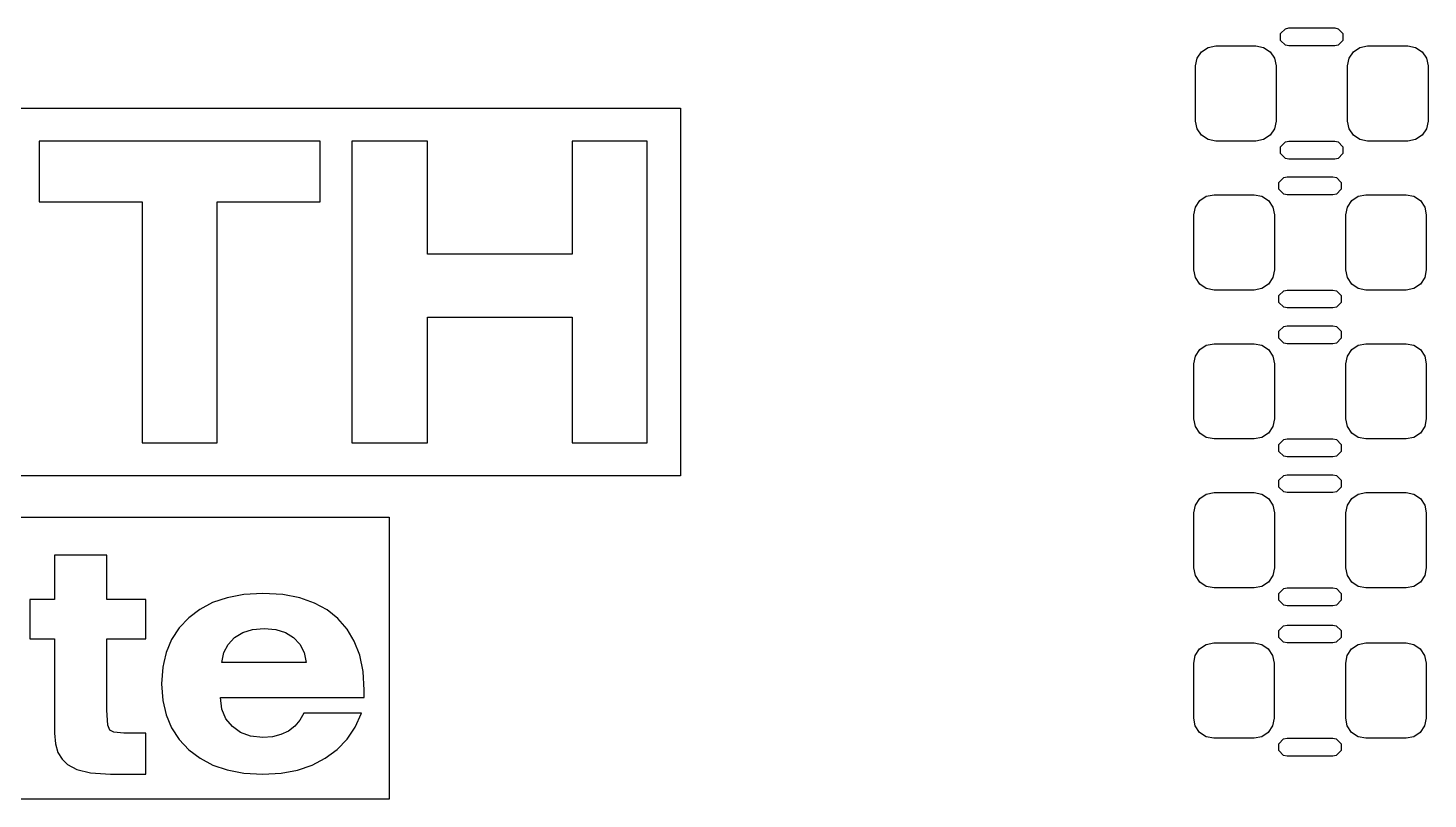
# Model space of a CAD drawing. Extents: x 108.8 to 181.5, y -114.4 to -64.8.
# Drawn here: x 141.71 to 151.11, y -89.86 to -84.68 of the extents above; entities that cross this region are included whole.
import ezdxf

# ---------------------------------------------------------------- set-up
doc = ezdxf.new("R2010")
doc.units = 0
doc.layers.add('BLACK', color=7, linetype='CONTINUOUS')

msp = doc.modelspace()

# ---------------------------------------------------------------- linework, layer by layer
at = {"layer": 'BLACK', "linetype": 'CONTINUOUS'}
for p, q in [((150.119526, -84.718439), (150.151998, -84.685967)), ((150.119526, -84.764361), (150.119526, -84.718439)), ((150.151998, -84.685967), (150.174959, -84.6814)), ((150.174959, -84.6814), (150.482241, -84.6814)), ((150.482241, -84.6814), (150.505202, -84.685967)), ((150.505202, -84.685967), (150.537674, -84.718439)), ((150.537674, -84.718439), (150.537674, -84.764361)), ((149.558876, -84.884738), (149.588141, -84.840941)), ((149.588141, -84.840941), (149.631938, -84.811676)), ((149.631938, -84.811676), (149.6836, -84.8014)), ((149.6836, -84.8014), (149.9536, -84.8014)), ((149.9536, -84.8014), (150.005262, -84.811676)), ((150.005262, -84.811676), (150.049059, -84.840941)), ((150.049059, -84.840941), (150.078324, -84.884738)), ((150.151998, -84.796833), (150.119526, -84.764361)), ((150.174959, -84.8014), (150.151998, -84.796833)), ((150.482241, -84.8014), (150.174959, -84.8014)), ((150.505202, -84.796833), (150.482241, -84.8014)), ((150.537674, -84.764361), (150.505202, -84.796833)), ((150.578876, -84.884738), (150.608141, -84.840941)), ((150.608141, -84.840941), (150.651938, -84.811676)), ((150.651938, -84.811676), (150.7036, -84.8014)), ((150.7036, -84.8014), (150.9736, -84.8014)), ((150.9736, -84.8014), (151.025262, -84.811676)), ((151.025262, -84.811676), (151.069059, -84.840941)), ((151.069059, -84.840941), (151.098324, -84.884738)), ((149.5486, -84.9364), (149.558876, -84.884738)), ((149.5486, -85.3064), (149.5486, -84.9364)), ((150.078324, -84.884738), (150.0886, -84.9364)), ((150.0886, -84.9364), (150.0886, -85.3064)), ((150.5686, -84.9364), (150.578876, -84.884738)), ((150.5686, -85.3064), (150.5686, -84.9364)), ((151.098324, -84.884738), (151.1086, -84.9364)), ((151.1086, -84.9364), (151.1086, -85.3064)), ((136.4803, -85.219893), (146.090201, -85.219893)), ((146.090201, -85.219893), (146.090201, -87.688622)), ((149.558876, -85.358062), (149.5486, -85.3064)), ((150.0886, -85.3064), (150.078324, -85.358062)), ((150.578876, -85.358062), (150.5686, -85.3064)), ((151.1086, -85.3064), (151.098324, -85.358062)), ((149.588141, -85.401859), (149.558876, -85.358062)), ((149.631938, -85.431124), (149.588141, -85.401859)), ((150.049059, -85.401859), (150.005262, -85.431124)), ((150.078324, -85.358062), (150.049059, -85.401859)), ((150.608141, -85.401859), (150.578876, -85.358062)), ((150.651938, -85.431124), (150.608141, -85.401859)), ((151.069059, -85.401859), (151.025262, -85.431124)), ((151.098324, -85.358062), (151.069059, -85.401859)), ((143.673457, -85.442115), (141.786681, -85.442115)), ((141.786681, -85.442115), (141.786681, -85.848535)), ((143.673457, -85.848535), (143.673457, -85.442115)), ((144.392752, -85.442115), (143.88546, -85.442115)), ((143.88546, -85.442115), (143.88546, -87.4664)), ((144.392752, -86.200245), (144.392752, -85.442115)), ((145.867979, -85.442115), (145.363495, -85.442115)), ((145.363495, -85.442115), (145.363495, -86.200245)), ((145.867979, -87.4664), (145.867979, -85.442115)), ((149.6836, -85.4414), (149.631938, -85.431124)), ((149.9536, -85.4414), (149.6836, -85.4414)), ((150.005262, -85.431124), (149.9536, -85.4414)), ((150.119526, -85.478439), (150.151998, -85.445967)), ((150.119526, -85.524361), (150.119526, -85.478439)), ((150.151998, -85.445967), (150.174959, -85.4414)), ((150.174959, -85.4414), (150.482241, -85.4414)), ((150.482241, -85.4414), (150.505202, -85.445967)), ((150.505202, -85.445967), (150.537674, -85.478439)), ((150.537674, -85.478439), (150.537674, -85.524361)), ((150.7036, -85.4414), (150.651938, -85.431124)), ((150.9736, -85.4414), (150.7036, -85.4414)), ((151.025262, -85.431124), (150.9736, -85.4414)), ((150.151998, -85.556833), (150.119526, -85.524361)), ((150.174959, -85.5614), (150.151998, -85.556833)), ((150.482241, -85.5614), (150.174959, -85.5614)), ((150.505202, -85.556833), (150.482241, -85.5614)), ((150.537674, -85.524361), (150.505202, -85.556833)), ((150.108126, -85.718439), (150.140598, -85.685967)), ((150.140598, -85.685967), (150.163559, -85.6814)), ((150.163559, -85.6814), (150.470841, -85.6814)), ((150.470841, -85.6814), (150.493802, -85.685967)), ((150.493802, -85.685967), (150.526274, -85.718439)), ((150.108126, -85.764361), (150.108126, -85.718439)), ((150.140598, -85.796833), (150.108126, -85.764361)), ((150.163559, -85.8014), (150.140598, -85.796833)), ((150.493802, -85.796833), (150.470841, -85.8014)), ((150.526274, -85.764361), (150.493802, -85.796833)), ((150.526274, -85.718439), (150.526274, -85.764361)), ((141.786681, -85.848535), (142.478499, -85.848535)), ((142.478499, -85.848535), (142.478499, -87.4664)), ((142.981639, -87.4664), (142.981639, -85.848535)), ((142.981639, -85.848535), (143.673457, -85.848535)), ((149.5372, -85.9364), (149.547476, -85.884738)), ((149.547476, -85.884738), (149.576741, -85.840941)), ((149.576741, -85.840941), (149.620538, -85.811676)), ((149.620538, -85.811676), (149.6722, -85.8014)), ((149.6722, -85.8014), (149.9422, -85.8014)), ((149.9422, -85.8014), (149.993862, -85.811676)), ((149.993862, -85.811676), (150.037659, -85.840941)), ((150.037659, -85.840941), (150.066924, -85.884738)), ((150.066924, -85.884738), (150.0772, -85.9364)), ((150.470841, -85.8014), (150.163559, -85.8014)), ((150.5572, -85.9364), (150.567476, -85.884738)), ((150.567476, -85.884738), (150.596741, -85.840941)), ((150.596741, -85.840941), (150.640538, -85.811676)), ((150.640538, -85.811676), (150.6922, -85.8014)), ((150.6922, -85.8014), (150.9622, -85.8014)), ((150.9622, -85.8014), (151.013862, -85.811676)), ((151.013862, -85.811676), (151.057659, -85.840941)), ((151.057659, -85.840941), (151.086924, -85.884738)), ((151.086924, -85.884738), (151.0972, -85.9364)), ((149.5372, -86.3064), (149.5372, -85.9364)), ((150.0772, -85.9364), (150.0772, -86.3064)), ((150.5572, -86.3064), (150.5572, -85.9364)), ((151.0972, -85.9364), (151.0972, -86.3064)), ((145.363495, -86.200245), (144.392752, -86.200245)), ((149.547476, -86.358062), (149.5372, -86.3064)), ((149.576741, -86.401859), (149.547476, -86.358062)), ((150.066924, -86.358062), (150.037659, -86.401859)), ((150.0772, -86.3064), (150.066924, -86.358062)), ((150.567476, -86.358062), (150.5572, -86.3064)), ((150.596741, -86.401859), (150.567476, -86.358062)), ((151.086924, -86.358062), (151.057659, -86.401859)), ((151.0972, -86.3064), (151.086924, -86.358062)), ((149.620538, -86.431124), (149.576741, -86.401859)), ((149.6722, -86.4414), (149.620538, -86.431124)), ((149.9422, -86.4414), (149.6722, -86.4414)), ((149.993862, -86.431124), (149.9422, -86.4414)), ((150.037659, -86.401859), (149.993862, -86.431124)), ((150.108126, -86.478439), (150.140598, -86.445967)), ((150.140598, -86.445967), (150.163559, -86.4414)), ((150.163559, -86.4414), (150.470841, -86.4414)), ((150.470841, -86.4414), (150.493802, -86.445967)), ((150.493802, -86.445967), (150.526274, -86.478439)), ((150.640538, -86.431124), (150.596741, -86.401859)), ((150.6922, -86.4414), (150.640538, -86.431124)), ((150.9622, -86.4414), (150.6922, -86.4414)), ((151.013862, -86.431124), (150.9622, -86.4414)), ((151.057659, -86.401859), (151.013862, -86.431124)), ((150.108126, -86.524361), (150.108126, -86.478439)), ((150.140598, -86.556833), (150.108126, -86.524361)), ((150.526274, -86.524361), (150.493802, -86.556833)), ((150.526274, -86.478439), (150.526274, -86.524361)), ((144.392752, -87.4664), (144.392752, -86.622296)), ((144.392752, -86.622296), (145.363495, -86.622296)), ((145.363495, -86.622296), (145.363495, -87.4664)), ((150.163559, -86.5614), (150.140598, -86.556833)), ((150.470841, -86.5614), (150.163559, -86.5614)), ((150.493802, -86.556833), (150.470841, -86.5614)), ((150.108126, -86.718439), (150.140598, -86.685967)), ((150.108126, -86.764361), (150.108126, -86.718439)), ((150.140598, -86.685967), (150.163559, -86.6814)), ((150.163559, -86.6814), (150.470841, -86.6814)), ((150.470841, -86.6814), (150.493802, -86.685967)), ((150.493802, -86.685967), (150.526274, -86.718439)), ((150.526274, -86.718439), (150.526274, -86.764361)), ((149.576741, -86.840941), (149.620538, -86.811676)), ((149.620538, -86.811676), (149.6722, -86.8014)), ((149.6722, -86.8014), (149.9422, -86.8014)), ((149.9422, -86.8014), (149.993862, -86.811676)), ((149.993862, -86.811676), (150.037659, -86.840941)), ((150.140598, -86.796833), (150.108126, -86.764361)), ((150.163559, -86.8014), (150.140598, -86.796833)), ((150.470841, -86.8014), (150.163559, -86.8014)), ((150.493802, -86.796833), (150.470841, -86.8014)), ((150.526274, -86.764361), (150.493802, -86.796833)), ((150.596741, -86.840941), (150.640538, -86.811676)), ((150.640538, -86.811676), (150.6922, -86.8014)), ((150.6922, -86.8014), (150.9622, -86.8014)), ((150.9622, -86.8014), (151.013862, -86.811676)), ((151.013862, -86.811676), (151.057659, -86.840941)), ((149.5372, -86.9364), (149.547476, -86.884738)), ((149.547476, -86.884738), (149.576741, -86.840941)), ((150.037659, -86.840941), (150.066924, -86.884738)), ((150.066924, -86.884738), (150.0772, -86.9364)), ((150.5572, -86.9364), (150.567476, -86.884738)), ((150.567476, -86.884738), (150.596741, -86.840941)), ((151.057659, -86.840941), (151.086924, -86.884738)), ((151.086924, -86.884738), (151.0972, -86.9364)), ((149.5372, -87.3064), (149.5372, -86.9364)), ((150.0772, -86.9364), (150.0772, -87.3064)), ((150.5572, -87.3064), (150.5572, -86.9364)), ((151.0972, -86.9364), (151.0972, -87.3064)), ((149.547476, -87.358062), (149.5372, -87.3064)), ((149.576741, -87.401859), (149.547476, -87.358062)), ((150.066924, -87.358062), (150.037659, -87.401859)), ((150.0772, -87.3064), (150.066924, -87.358062)), ((150.567476, -87.358062), (150.5572, -87.3064)), ((150.596741, -87.401859), (150.567476, -87.358062)), ((151.086924, -87.358062), (151.057659, -87.401859)), ((151.0972, -87.3064), (151.086924, -87.358062)), ((142.478499, -87.4664), (142.981639, -87.4664)), ((143.88546, -87.4664), (144.392752, -87.4664)), ((145.363495, -87.4664), (145.867979, -87.4664)), ((149.620538, -87.431124), (149.576741, -87.401859)), ((149.6722, -87.4414), (149.620538, -87.431124)), ((149.9422, -87.4414), (149.6722, -87.4414)), ((149.993862, -87.431124), (149.9422, -87.4414)), ((150.037659, -87.401859), (149.993862, -87.431124)), ((150.108126, -87.478439), (150.140598, -87.445967)), ((150.108126, -87.524361), (150.108126, -87.478439)), ((150.140598, -87.445967), (150.163559, -87.4414)), ((150.163559, -87.4414), (150.470841, -87.4414)), ((150.470841, -87.4414), (150.493802, -87.445967)), ((150.493802, -87.445967), (150.526274, -87.478439)), ((150.526274, -87.478439), (150.526274, -87.524361)), ((150.640538, -87.431124), (150.596741, -87.401859)), ((150.6922, -87.4414), (150.640538, -87.431124)), ((150.9622, -87.4414), (150.6922, -87.4414)), ((151.013862, -87.431124), (150.9622, -87.4414)), ((151.057659, -87.401859), (151.013862, -87.431124)), ((150.140598, -87.556833), (150.108126, -87.524361)), ((150.163559, -87.5614), (150.140598, -87.556833)), ((150.470841, -87.5614), (150.163559, -87.5614)), ((150.493802, -87.556833), (150.470841, -87.5614)), ((150.526274, -87.524361), (150.493802, -87.556833)), ((146.090201, -87.688622), (136.4803, -87.688622)), ((150.108126, -87.718439), (150.140598, -87.685967)), ((150.108126, -87.764361), (150.108126, -87.718439)), ((150.140598, -87.796833), (150.108126, -87.764361)), ((150.140598, -87.685967), (150.163559, -87.6814)), ((150.163559, -87.6814), (150.470841, -87.6814)), ((150.470841, -87.6814), (150.493802, -87.685967)), ((150.493802, -87.685967), (150.526274, -87.718439)), ((150.526274, -87.764361), (150.493802, -87.796833)), ((150.526274, -87.718439), (150.526274, -87.764361)), ((149.547476, -87.884738), (149.576741, -87.840941)), ((149.576741, -87.840941), (149.620538, -87.811676)), ((149.620538, -87.811676), (149.6722, -87.8014)), ((149.6722, -87.8014), (149.9422, -87.8014)), ((149.9422, -87.8014), (149.993862, -87.811676)), ((149.993862, -87.811676), (150.037659, -87.840941)), ((150.037659, -87.840941), (150.066924, -87.884738)), ((150.163559, -87.8014), (150.140598, -87.796833)), ((150.470841, -87.8014), (150.163559, -87.8014)), ((150.493802, -87.796833), (150.470841, -87.8014)), ((150.567476, -87.884738), (150.596741, -87.840941)), ((150.596741, -87.840941), (150.640538, -87.811676)), ((150.640538, -87.811676), (150.6922, -87.8014)), ((150.6922, -87.8014), (150.9622, -87.8014)), ((150.9622, -87.8014), (151.013862, -87.811676)), ((151.013862, -87.811676), (151.057659, -87.840941)), ((151.057659, -87.840941), (151.086924, -87.884738)), ((149.5372, -87.9364), (149.547476, -87.884738)), ((149.5372, -88.3064), (149.5372, -87.9364)), ((150.066924, -87.884738), (150.0772, -87.9364)), ((150.0772, -87.9364), (150.0772, -88.3064)), ((150.5572, -87.9364), (150.567476, -87.884738)), ((150.5572, -88.3064), (150.5572, -87.9364)), ((151.086924, -87.884738), (151.0972, -87.9364)), ((151.0972, -87.9364), (151.0972, -88.3064)), ((137.994709, -87.966519), (144.135008, -87.966519)), ((144.135008, -87.966519), (144.135008, -89.859099)), ((142.239743, -88.221113), (141.889041, -88.221113)), ((141.889041, -88.221113), (141.889041, -88.520067)), ((142.239743, -88.520067), (142.239743, -88.221113)), ((149.547476, -88.358062), (149.5372, -88.3064)), ((150.0772, -88.3064), (150.066924, -88.358062)), ((150.567476, -88.358062), (150.5572, -88.3064)), ((151.0972, -88.3064), (151.086924, -88.358062)), ((149.576741, -88.401859), (149.547476, -88.358062)), ((149.620538, -88.431124), (149.576741, -88.401859)), ((150.037659, -88.401859), (149.993862, -88.431124)), ((150.066924, -88.358062), (150.037659, -88.401859)), ((150.596741, -88.401859), (150.567476, -88.358062)), ((150.640538, -88.431124), (150.596741, -88.401859)), ((151.057659, -88.401859), (151.013862, -88.431124)), ((151.086924, -88.358062), (151.057659, -88.401859)), ((141.889041, -88.520067), (141.723993, -88.520067)), ((141.723993, -88.520067), (141.723993, -88.783849)), ((142.502243, -88.520067), (142.239743, -88.520067)), ((142.502243, -88.783849), (142.502243, -88.520067)), ((143.048002, -88.507311), (142.950444, -88.54052)), ((143.159589, -88.486389), (143.048002, -88.507311)), ((143.287453, -88.479034), (143.159589, -88.486389)), ((143.420893, -88.486805), (143.287453, -88.479034)), ((143.535499, -88.508757), (143.420893, -88.486805)), ((143.633999, -88.54335), (143.535499, -88.508757)), ((149.6722, -88.4414), (149.620538, -88.431124)), ((149.9422, -88.4414), (149.6722, -88.4414)), ((149.993862, -88.431124), (149.9422, -88.4414)), ((150.108126, -88.478439), (150.140598, -88.445967)), ((150.108126, -88.524361), (150.108126, -88.478439)), ((150.140598, -88.445967), (150.163559, -88.4414)), ((150.163559, -88.4414), (150.470841, -88.4414)), ((150.470841, -88.4414), (150.493802, -88.445967)), ((150.493802, -88.445967), (150.526274, -88.478439)), ((150.526274, -88.478439), (150.526274, -88.524361)), ((150.6922, -88.4414), (150.640538, -88.431124)), ((150.9622, -88.4414), (150.6922, -88.4414)), ((151.013862, -88.431124), (150.9622, -88.4414)), ((142.864991, -88.585351), (142.790113, -88.641791)), ((142.950444, -88.54052), (142.864991, -88.585351)), ((143.718717, -88.58976), (143.633999, -88.54335)), ((143.791479, -88.647928), (143.718717, -88.58976)), ((150.140598, -88.556833), (150.108126, -88.524361)), ((150.163559, -88.5614), (150.140598, -88.556833)), ((150.470841, -88.5614), (150.163559, -88.5614)), ((150.493802, -88.556833), (150.470841, -88.5614)), ((150.526274, -88.524361), (150.493802, -88.556833)), ((142.725247, -88.710524), (142.674921, -88.787748)), ((142.790113, -88.641791), (142.725247, -88.710524)), ((143.853031, -88.718241), (143.791479, -88.647928)), ((150.107126, -88.728439), (150.139598, -88.695967)), ((150.139598, -88.695967), (150.162559, -88.6914)), ((150.162559, -88.6914), (150.469841, -88.6914)), ((150.469841, -88.6914), (150.492802, -88.695967)), ((150.492802, -88.695967), (150.525274, -88.728439)), ((141.723993, -88.783849), (141.889041, -88.783849)), ((141.889041, -88.783849), (141.889041, -89.416926)), ((142.239743, -89.263053), (142.239743, -88.783849)), ((142.239743, -88.783849), (142.502243, -88.783849)), ((142.674921, -88.787748), (142.638342, -88.874649)), ((143.055068, -88.821036), (143.098317, -88.775331)), ((143.098317, -88.775331), (143.152309, -88.741847)), ((143.152309, -88.741847), (143.217178, -88.720935)), ((143.217178, -88.720935), (143.295696, -88.713507)), ((143.295696, -88.713507), (143.374921, -88.720919)), ((143.374921, -88.720919), (143.439899, -88.741712)), ((143.439899, -88.741712), (143.493533, -88.774873)), ((143.493533, -88.774873), (143.536369, -88.820269)), ((143.901663, -88.79957), (143.853031, -88.718241)), ((143.93763, -88.893556), (143.901663, -88.79957)), ((150.107126, -88.774361), (150.107126, -88.728439)), ((150.139598, -88.806833), (150.107126, -88.774361)), ((150.525274, -88.774361), (150.492802, -88.806833)), ((150.525274, -88.728439), (150.525274, -88.774361)), ((142.638342, -88.874649), (142.622731, -88.942118)), ((143.01268, -88.942118), (143.026689, -88.875848)), ((143.026689, -88.875848), (143.055068, -88.821036)), ((143.536369, -88.820269), (143.564658, -88.875505)), ((143.564658, -88.875505), (143.578713, -88.943126)), ((143.96033, -89.002385), (143.93763, -88.893556)), ((149.5362, -88.9464), (149.546476, -88.894738)), ((149.546476, -88.894738), (149.575741, -88.850941)), ((149.575741, -88.850941), (149.619538, -88.821676)), ((149.619538, -88.821676), (149.6712, -88.8114)), ((149.6712, -88.8114), (149.9412, -88.8114)), ((149.9412, -88.8114), (149.992862, -88.821676)), ((149.992862, -88.821676), (150.036659, -88.850941)), ((150.036659, -88.850941), (150.065924, -88.894738)), ((150.065924, -88.894738), (150.0762, -88.9464)), ((150.162559, -88.8114), (150.139598, -88.806833)), ((150.469841, -88.8114), (150.162559, -88.8114)), ((150.492802, -88.806833), (150.469841, -88.8114)), ((150.5562, -88.9464), (150.566476, -88.894738)), ((150.566476, -88.894738), (150.595741, -88.850941)), ((150.595741, -88.850941), (150.639538, -88.821676)), ((150.639538, -88.821676), (150.6912, -88.8114)), ((150.6912, -88.8114), (150.9612, -88.8114)), ((150.9612, -88.8114), (151.012862, -88.821676)), ((151.012862, -88.821676), (151.056659, -88.850941)), ((151.056659, -88.850941), (151.085924, -88.894738)), ((151.085924, -88.894738), (151.0962, -88.9464)), ((142.615601, -88.972933), (142.607664, -89.084726)), ((142.622731, -88.942118), (142.615601, -88.972933)), ((143.578713, -88.943126), (143.01268, -88.942118)), ((149.5362, -89.3164), (149.5362, -88.9464)), ((150.0762, -88.9464), (150.0762, -89.3164)), ((150.5562, -89.3164), (150.5562, -88.9464)), ((151.0962, -88.9464), (151.0962, -89.3164)), ((142.607664, -89.084726), (142.615608, -89.196458)), ((143.968341, -89.128689), (143.96033, -89.002385)), ((143.013347, -89.2556), (143.002422, -89.176591)), ((143.002422, -89.176591), (143.968341, -89.176591)), ((143.968341, -89.176591), (143.968341, -89.128689)), ((142.246683, -89.364016), (142.239743, -89.263053)), ((142.615608, -89.196458), (142.638389, -89.294845)), ((143.040289, -89.320095), (143.013347, -89.2556)), ((142.25971, -89.39641), (142.246683, -89.364016)), ((142.638389, -89.294845), (142.675058, -89.381987)), ((143.08293, -89.373237), (143.040289, -89.320095)), ((143.536504, -89.330738), (143.50222, -89.370864)), ((143.562318, -89.282104), (143.536504, -89.330738)), ((143.948832, -89.282104), (143.562318, -89.282104)), ((143.906991, -89.375758), (143.948832, -89.282104)), ((149.546476, -89.368062), (149.5362, -89.3164)), ((149.575741, -89.411859), (149.546476, -89.368062)), ((150.065924, -89.368062), (150.036659, -89.411859)), ((150.0762, -89.3164), (150.065924, -89.368062)), ((150.566476, -89.368062), (150.5562, -89.3164)), ((150.595741, -89.411859), (150.566476, -89.368062)), ((151.085924, -89.368062), (151.056659, -89.411859)), ((151.0962, -89.3164), (151.085924, -89.368062)), ((141.889041, -89.416926), (141.895317, -89.489451)), ((142.287645, -89.410359), (142.25971, -89.39641)), ((142.355605, -89.416926), (142.287645, -89.410359)), ((142.502243, -89.416926), (142.355605, -89.416926)), ((142.502243, -89.692432), (142.502243, -89.416926)), ((142.675058, -89.381987), (142.725548, -89.459567)), ((142.725548, -89.459567), (142.790663, -89.528759)), ((143.138474, -89.412967), (143.08293, -89.373237)), ((143.205579, -89.43753), (143.138474, -89.412967)), ((143.287453, -89.446236), (143.205579, -89.43753)), ((143.352603, -89.441176), (143.287453, -89.446236)), ((143.409209, -89.42672), (143.352603, -89.441176)), ((143.458728, -89.403462), (143.409209, -89.42672)), ((143.50222, -89.370864), (143.458728, -89.403462)), ((143.786718, -89.526254), (143.853071, -89.456647)), ((143.853071, -89.456647), (143.906991, -89.375758)), ((149.619538, -89.441124), (149.575741, -89.411859)), ((149.6712, -89.4514), (149.619538, -89.441124)), ((149.9412, -89.4514), (149.6712, -89.4514)), ((149.992862, -89.441124), (149.9412, -89.4514)), ((150.036659, -89.411859), (149.992862, -89.441124)), ((150.107126, -89.488439), (150.139598, -89.455967)), ((150.139598, -89.455967), (150.162559, -89.4514)), ((150.162559, -89.4514), (150.469841, -89.4514)), ((150.469841, -89.4514), (150.492802, -89.455967)), ((150.492802, -89.455967), (150.525274, -89.488439)), ((150.639538, -89.441124), (150.595741, -89.411859)), ((150.6912, -89.4514), (150.639538, -89.441124)), ((150.9612, -89.4514), (150.6912, -89.4514)), ((151.012862, -89.441124), (150.9612, -89.4514)), ((151.056659, -89.411859), (151.012862, -89.441124)), ((141.895317, -89.489451), (141.912597, -89.546803)), ((141.912597, -89.546803), (141.939528, -89.592139)), ((142.790663, -89.528759), (142.865827, -89.585603)), ((143.706848, -89.585454), (143.786718, -89.526254)), ((150.107126, -89.534361), (150.107126, -89.488439)), ((150.139598, -89.566833), (150.107126, -89.534361)), ((150.525274, -89.534361), (150.492802, -89.566833)), ((150.525274, -89.488439), (150.525274, -89.534361)), ((141.939528, -89.592139), (141.976144, -89.627677)), ((141.976144, -89.627677), (142.038252, -89.660499)), ((142.865827, -89.585603), (142.951402, -89.630699)), ((142.951402, -89.630699), (143.048885, -89.664062)), ((143.521088, -89.664334), (143.619125, -89.630948)), ((143.619125, -89.630948), (143.706848, -89.585454)), ((150.162559, -89.5714), (150.139598, -89.566833)), ((150.469841, -89.5714), (150.162559, -89.5714)), ((150.492802, -89.566833), (150.469841, -89.5714)), ((142.038252, -89.660499), (142.131078, -89.68349)), ((142.131078, -89.68349), (142.265388, -89.692432)), ((142.265388, -89.692432), (142.502243, -89.692432)), ((143.048885, -89.664062), (143.160164, -89.685058)), ((143.160164, -89.685058), (143.287453, -89.692432)), ((143.287453, -89.692432), (143.41115, -89.685169)), ((143.41115, -89.685169), (143.521088, -89.664334)), ((144.135008, -89.859099), (137.994709, -89.859099))]:
    msp.add_line(p, q, dxfattribs=at)

doc.saveas('drawing.dxf')
